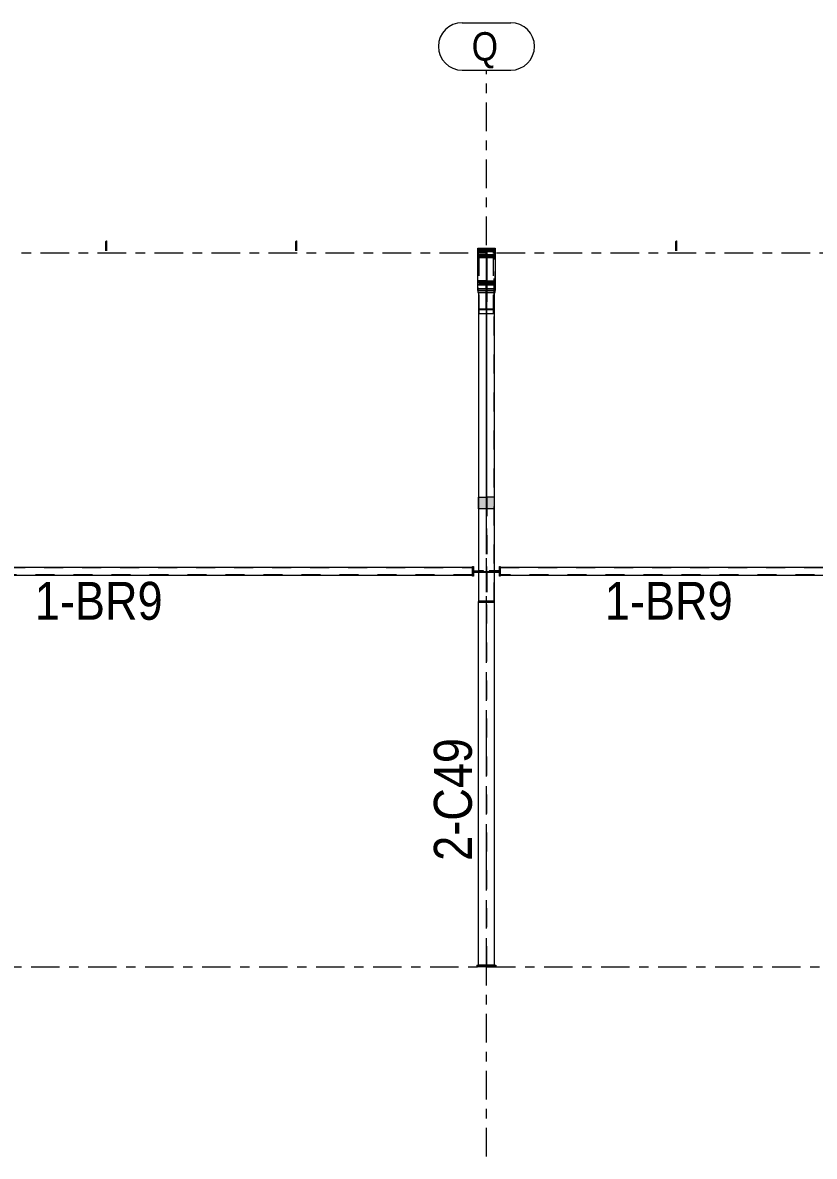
# Model space of a CAD drawing. Header units: millimetres. Extents: x -38 to 785, y -178 to 396.
# Drawn here: x 148.5 to 231.8, y -3.3 to 116.1 of the extents above; entities that cross this region are included whole.
import ezdxf

# ---------------------------------------------------------------- set-up
doc = ezdxf.new("R2010")
doc.units = ezdxf.units.MM
for name, pattern in [('XKITLINE00', [0]), ('XKITLINE02', [4, 2, -2]), ('XKITLINE03', [6, 3, -1, 1, -1])]:
    doc.linetypes.add(name, pattern=pattern)
for name, color, linetype, lineweight in [('Part', 2, 'Continuous', 0), ('PartMark', 7, 'Continuous', 0), ('S-grid', 1, 'Continuous', 0)]:
    doc.layers.add(name, color=color, linetype=linetype, lineweight=lineweight)
doc.styles.add('ARIAL', font='ARIAL.TTF')

# ---------------------------------------------------------------- blocks, each defined once
blk = doc.blocks.new('*A36')
at = {"layer": 'Part'}
blk.add_hatch(color=3, dxfattribs=at).paths.add_polyline_path([(157.29, 93.13), (157.32, 93.12), (157.34, 93.09), (157.33, 93.05), (157.3, 93.03), (157.26, 93.04), (157.24, 93.08), (157.25, 93.11)], flags=17)
blk = doc.blocks.new('*A46')
at = {"layer": 'Part'}
blk.add_hatch(color=3, dxfattribs=at).paths.add_polyline_path([(197.33, 87.69), (197.33, 66.14), (198.12, 66.14), (198.12, 64.91), (196.46, 64.91), (196.46, 66.14), (197.25, 66.14), (197.25, 87.69)], flags=17)
blk = doc.blocks.new('*A48')
at = {"layer": 'Part'}
blk.add_hatch(color=3, dxfattribs=at).paths.add_polyline_path([(177.29, 93.13), (177.32, 93.12), (177.34, 93.09), (177.33, 93.05), (177.3, 93.03), (177.26, 93.04), (177.24, 93.08), (177.25, 93.11)], flags=17)
blk = doc.blocks.new('*A49')
at = {"layer": 'Part'}
blk.add_hatch(color=3, dxfattribs=at).paths.add_polyline_path([(197.26, 88.11), (197.26, 88.83), (197.32, 88.83), (197.32, 88.11)], flags=17)
blk = doc.blocks.new('*A50')
at = {"layer": 'Part'}
blk.add_hatch(color=3, dxfattribs=at).paths.add_polyline_path([(196.38, 87.9), (196.38, 88.11), (198.21, 88.11), (198.21, 87.9)], flags=17)
blk = doc.blocks.new('*A51')
at = {"layer": 'Part'}
blk.add_hatch(color=3, dxfattribs=at).paths.add_polyline_path([(196.38, 87.69), (196.38, 87.9), (198.21, 87.9), (198.21, 87.69)], flags=17)
blk = doc.blocks.new('*A52')
at = {"layer": 'Part'}
blk.add_hatch(color=3, dxfattribs=at).paths.add_polyline_path([(217.29, 93.13), (217.32, 93.12), (217.34, 93.09), (217.33, 93.05), (217.3, 93.03), (217.26, 93.04), (217.24, 93.08), (217.25, 93.11)], flags=17)
blk = doc.blocks.new('*A56')
at = {"layer": 'Part'}
blk.add_hatch(color=3, dxfattribs=at).paths.add_polyline_path([(196.46, 92.07), (196.46, 92.18), (198.12, 92.18), (198.12, 92.07), (197.32, 92.07), (197.32, 88.94), (198.12, 88.94), (198.12, 88.83), (196.46, 88.83), (196.46, 88.94), (197.26, 88.94), (197.26, 92.07)], flags=17)
blk = doc.blocks.new('*A174')
at = {"layer": 'S-grid', "color": 1, "linetype": 'XKITLINE03', "lineweight": 0}
blk.add_line((114.36, 91.88), (338.25, 91.88), dxfattribs=at)
blk = doc.blocks.new('*A175')
at = {"layer": 'S-grid', "color": 1, "linetype": 'XKITLINE03', "lineweight": 0}
blk.add_line((-0.64, 16.67), (708.74, 16.67), dxfattribs=at)
blk = doc.blocks.new('*A219')
at = {"layer": 'Part', "color": 2, "linetype": 'XKITLINE00', "lineweight": 0}
for p, q in [((138.75, 58.75), (195.84, 58.75)), ((138.75, 57.92), (195.84, 57.92))]:
    blk.add_line(p, q, dxfattribs=at)
at = {"layer": 'Part', "color": 7, "linetype": 'XKITLINE02', "lineweight": 0}
for p, q in [((138.75, 58.75), (138.75, 57.92)), ((138.75, 58.72), (195.84, 58.72)), ((195.84, 58.75), (195.84, 57.92)), ((195.84, 57.95), (138.75, 57.95))]:
    blk.add_line(p, q, dxfattribs=at)
blk = doc.blocks.new('*A310')
at = {"layer": 'Part', "color": 2, "linetype": 'XKITLINE00', "lineweight": 0}
for p, q in [((157.25, 93.11), (157.24, 93.08)), ((157.24, 92.09), (157.24, 93.08)), ((157.24, 93.08), (157.26, 93.04)), ((157.29, 93.13), (157.25, 93.11)), ((157.26, 93.04), (157.3, 93.03)), ((157.32, 93.12), (157.29, 93.13)), ((157.3, 93.03), (157.33, 93.05)), ((157.34, 93.09), (157.32, 93.12)), ((157.33, 93.05), (157.34, 93.09)), ((157.34, 92.1), (157.34, 93.09))]:
    blk.add_line(p, q, dxfattribs=at)
blk = doc.blocks.new('*A364')
at = {"layer": 'S-grid', "color": 1, "linetype": 'XKITLINE03', "lineweight": 0}
blk.add_line((197.29, -3.3), (197.29, 111.12), dxfattribs=at)
at = {"layer": 'S-grid', "color": 3, "style": 'ARIAL', "width": 0.85}
blk.add_text('Q', height=3, dxfattribs=at).set_placement((195.74, 112.12))
blk = doc.blocks.new('*A366')
at = {"layer": 'Part', "color": 7, "linetype": 'XKITLINE02', "lineweight": 0}
for p, q in [((196.46, 91.47), (196.46, 87.69)), ((198.12, 91.47), (196.46, 91.47)), ((196.46, 91.37), (197.25, 91.37)), ((197.25, 91.37), (197.25, 16.83)), ((197.33, 16.83), (197.33, 91.37)), ((197.33, 91.37), (198.12, 91.37)), ((198.12, 55.16), (198.12, 91.47)), ((196.46, 88.6), (197.25, 88.6)), ((196.46, 88.51), (198.12, 88.51)), ((197.33, 88.6), (198.12, 88.6)), ((196.46, 66.14), (196.46, 55.16)), ((198.12, 66.14), (198.12, 55.16)), ((198.12, 16.83), (196.46, 16.83))]:
    blk.add_line(p, q, dxfattribs=at)
at = {"layer": 'Part', "color": 2, "linetype": 'XKITLINE00', "lineweight": 0}
for p, q in [((196.46, 87.69), (196.46, 66.14)), ((198.12, 87.69), (198.12, 66.14)), ((196.46, 16.83), (196.46, 55.16)), ((198.12, 55.16), (198.12, 16.83))]:
    blk.add_line(p, q, dxfattribs=at)
blk = doc.blocks.new('*A367')
at = {"layer": 'Part', "color": 7, "linetype": 'XKITLINE02', "lineweight": 0}
for p, q in [((197.33, 88.43), (197.25, 88.43)), ((197.25, 88.43), (197.25, 87.69)), ((197.25, 88.39), (197.33, 88.39)), ((197.33, 87.69), (197.33, 88.43)), ((197.25, 66.14), (197.25, 55.18)), ((197.33, 66.14), (197.33, 55.18)), ((198.12, 55.18), (196.46, 55.18))]:
    blk.add_line(p, q, dxfattribs=at)
at = {"layer": 'Part', "color": 2, "linetype": 'XKITLINE00', "lineweight": 0}
for p, q in [((197.25, 87.69), (197.33, 87.69)), ((197.25, 87.69), (197.25, 66.14)), ((197.33, 66.14), (197.33, 87.69)), ((196.46, 64.91), (196.46, 66.14)), ((196.46, 66.14), (197.25, 66.14)), ((198.12, 66.14), (197.33, 66.14)), ((198.12, 66.14), (198.12, 64.91)), ((196.46, 64.91), (196.46, 55.16)), ((198.12, 64.91), (196.46, 64.91)), ((198.12, 64.91), (198.12, 55.16)), ((196.46, 55.16), (198.12, 55.16))]:
    blk.add_line(p, q, dxfattribs=at)
blk = doc.blocks.new('*A368')
at = {"layer": 'Part', "color": 2, "linetype": 'XKITLINE00', "lineweight": 0}
for p, q in [((198.75, 58.75), (255.84, 58.75)), ((198.75, 57.92), (255.84, 57.92))]:
    blk.add_line(p, q, dxfattribs=at)
at = {"layer": 'Part', "color": 7, "linetype": 'XKITLINE02', "lineweight": 0}
for p, q in [((198.75, 58.75), (198.75, 57.92)), ((198.75, 58.72), (255.84, 58.72)), ((255.84, 58.75), (255.84, 57.92)), ((255.84, 57.95), (198.75, 57.95))]:
    blk.add_line(p, q, dxfattribs=at)
blk = doc.blocks.new('*A369')
at = {"layer": 'Part', "color": 2, "linetype": 'XKITLINE00', "lineweight": 0}
for p, q in [((196.29, 16.83), (198.29, 16.83)), ((196.29, 16.83), (196.29, 16.67)), ((198.29, 16.83), (198.29, 16.67)), ((198.29, 16.67), (196.29, 16.67))]:
    blk.add_line(p, q, dxfattribs=at)
blk = doc.blocks.new('*A370')
at = {"layer": 'Part', "color": 7, "linetype": 'XKITLINE02', "lineweight": 0}
for p, q in [((197.25, 55.18), (196.5, 55.18)), ((196.5, 55.18), (196.5, 55.09)), ((196.5, 55.09), (197.25, 55.09)), ((197.13, 55.18), (197.13, 55.09)), ((197.25, 55.09), (197.25, 55.18))]:
    blk.add_line(p, q, dxfattribs=at)
blk = doc.blocks.new('*A371')
at = {"layer": 'Part', "color": 7, "linetype": 'XKITLINE02', "lineweight": 0}
for p, q in [((198.08, 55.18), (197.33, 55.18)), ((197.33, 55.18), (197.33, 55.09)), ((197.33, 55.09), (198.08, 55.09)), ((197.45, 55.18), (197.45, 55.09)), ((198.08, 55.09), (198.08, 55.18))]:
    blk.add_line(p, q, dxfattribs=at)
blk = doc.blocks.new('*A372')
at = {"layer": 'Part', "color": 7, "linetype": 'XKITLINE02', "lineweight": 0}
for p, q in [((197.33, 58.29), (197.33, 58.21)), ((198.12, 58.29), (197.33, 58.29)), ((198.12, 58.21), (197.33, 58.21)), ((197.45, 58.29), (197.45, 58.21))]:
    blk.add_line(p, q, dxfattribs=at)
at = {"layer": 'Part', "color": 2, "linetype": 'XKITLINE00', "lineweight": 0}
for p, q in [((198.58, 58.29), (198.12, 58.29)), ((198.58, 58.21), (198.12, 58.21)), ((198.58, 58.29), (198.58, 58.21))]:
    blk.add_line(p, q, dxfattribs=at)
blk = doc.blocks.new('*A373')
at = {"layer": 'Part', "color": 7, "linetype": 'XKITLINE02', "lineweight": 0}
for p, q in [((197.58, 58.38), (197.58, 58.29)), ((198.12, 58.38), (197.58, 58.38)), ((198.58, 58.29), (197.58, 58.29))]:
    blk.add_line(p, q, dxfattribs=at)
at = {"layer": 'Part', "color": 2, "linetype": 'XKITLINE00', "lineweight": 0}
for p, q in [((198.66, 58.38), (198.12, 58.38)), ((198.66, 58.29), (198.58, 58.29)), ((198.66, 58.38), (198.66, 58.29))]:
    blk.add_line(p, q, dxfattribs=at)
blk = doc.blocks.new('*A374')
at = {"layer": 'Part', "color": 2, "linetype": 'XKITLINE00', "lineweight": 0}
for p, q in [((198.66, 57.83), (198.66, 58.83)), ((198.66, 58.83), (198.75, 58.83)), ((198.75, 58.83), (198.75, 57.83)), ((198.75, 57.83), (198.66, 57.83))]:
    blk.add_line(p, q, dxfattribs=at)
blk = doc.blocks.new('*A375')
at = {"layer": 'Part', "color": 2, "linetype": 'XKITLINE00', "lineweight": 0}
for p, q in [((196.46, 58.29), (196, 58.29)), ((196, 58.21), (196, 58.29)), ((196.46, 58.21), (196, 58.21))]:
    blk.add_line(p, q, dxfattribs=at)
at = {"layer": 'Part', "color": 7, "linetype": 'XKITLINE02', "lineweight": 0}
for p, q in [((197.25, 58.29), (196.46, 58.29)), ((197.25, 58.21), (196.46, 58.21)), ((197.13, 58.29), (197.13, 58.21)), ((197.25, 58.29), (197.25, 58.21))]:
    blk.add_line(p, q, dxfattribs=at)
blk = doc.blocks.new('*A376')
at = {"layer": 'Part', "color": 2, "linetype": 'XKITLINE00', "lineweight": 0}
for p, q in [((195.92, 58.29), (195.92, 58.38)), ((195.92, 58.38), (196.46, 58.38)), ((196, 58.29), (195.92, 58.29))]:
    blk.add_line(p, q, dxfattribs=at)
at = {"layer": 'Part', "color": 7, "linetype": 'XKITLINE02', "lineweight": 0}
for p, q in [((197, 58.29), (196, 58.29)), ((197, 58.38), (196.46, 58.38)), ((197, 58.29), (197, 58.38))]:
    blk.add_line(p, q, dxfattribs=at)
blk = doc.blocks.new('*A377')
at = {"layer": 'Part', "color": 2, "linetype": 'XKITLINE00', "lineweight": 0}
for p, q in [((195.84, 57.83), (195.84, 58.83)), ((195.84, 58.83), (195.92, 58.83)), ((195.92, 58.83), (195.92, 57.83)), ((195.92, 57.83), (195.84, 57.83))]:
    blk.add_line(p, q, dxfattribs=at)
blk = doc.blocks.new('*A389')
at = {"layer": 'Part', "color": 2, "linetype": 'XKITLINE00', "lineweight": 0}
for p, q in [((177.25, 93.11), (177.24, 93.08)), ((177.24, 92.09), (177.24, 93.08)), ((177.24, 93.08), (177.26, 93.04)), ((177.29, 93.13), (177.25, 93.11)), ((177.26, 93.04), (177.3, 93.03)), ((177.32, 93.12), (177.29, 93.13)), ((177.3, 93.03), (177.33, 93.05)), ((177.34, 93.09), (177.32, 93.12)), ((177.33, 93.05), (177.34, 93.09)), ((177.34, 92.1), (177.34, 93.09))]:
    blk.add_line(p, q, dxfattribs=at)
blk = doc.blocks.new('*A390')
at = {"layer": 'Part', "color": 7, "linetype": 'XKITLINE02', "lineweight": 0}
for p, q in [((197.26, 85.98), (197.26, 88.71)), ((197.26, 88.71), (197.32, 88.71)), ((197.26, 88.6), (197.32, 88.6)), ((197.32, 88.71), (197.32, 85.98)), ((196.56, 86.03), (196.56, 85.89)), ((196.56, 85.98), (197.26, 85.98)), ((197.32, 85.98), (198.02, 85.98)), ((198.02, 86.03), (198.02, 85.89)), ((196.56, 85.89), (198.02, 85.89))]:
    blk.add_line(p, q, dxfattribs=at)
blk = doc.blocks.new('*A391')
at = {"layer": 'Part', "color": 2, "linetype": 'XKITLINE00', "lineweight": 0}
for p, q in [((197.26, 88.11), (197.26, 88.83)), ((197.26, 88.83), (197.32, 88.83)), ((197.32, 88.83), (197.32, 88.11)), ((197.32, 88.11), (197.26, 88.11))]:
    blk.add_line(p, q, dxfattribs=at)
at = {"layer": 'Part', "color": 7, "linetype": 'XKITLINE02', "lineweight": 0}
for p, q in [((197.26, 88.76), (197.32, 88.76)), ((197.26, 88.67), (197.32, 88.67))]:
    blk.add_line(p, q, dxfattribs=at)
blk = doc.blocks.new('*A392')
at = {"layer": 'Part', "color": 2, "linetype": 'XKITLINE00', "lineweight": 0}
for p, q in [((196.38, 87.9), (196.38, 92.37)), ((196.38, 92.37), (198.21, 92.37)), ((198.21, 92.37), (198.21, 87.9)), ((196.38, 88.11), (198.21, 88.11)), ((198.21, 87.9), (196.38, 87.9))]:
    blk.add_line(p, q, dxfattribs=at)
at = {"layer": 'Part', "color": 7, "linetype": 'XKITLINE02', "lineweight": 0}
blk.add_line((196.38, 92.24), (198.21, 92.24), dxfattribs=at)
blk = doc.blocks.new('*A393')
at = {"layer": 'Part', "color": 7, "linetype": 'XKITLINE02', "lineweight": 0}
for p, q in [((196.38, 92.24), (196.38, 87.9)), ((198.21, 92.24), (196.38, 92.24)), ((196.38, 92.11), (198.21, 92.11)), ((198.21, 87.9), (198.21, 92.24))]:
    blk.add_line(p, q, dxfattribs=at)
at = {"layer": 'Part', "color": 2, "linetype": 'XKITLINE00', "lineweight": 0}
for p, q in [((196.38, 87.9), (196.38, 87.69)), ((196.38, 87.9), (198.21, 87.9)), ((196.38, 87.69), (198.21, 87.69)), ((198.21, 87.69), (198.21, 87.9))]:
    blk.add_line(p, q, dxfattribs=at)
blk = doc.blocks.new('*A394')
at = {"layer": 'Part', "color": 2, "linetype": 'XKITLINE00', "lineweight": 0}
for p, q in [((197.25, 92.18), (197.25, 92.37)), ((197.25, 92.37), (197.33, 92.37)), ((197.33, 92.37), (197.33, 92.18))]:
    blk.add_line(p, q, dxfattribs=at)
at = {"layer": 'Part', "color": 7, "linetype": 'XKITLINE02', "lineweight": 0}
for p, q in [((197.25, 91.72), (197.25, 92.18)), ((197.33, 92.18), (197.33, 91.72)), ((197.33, 91.83), (197.25, 91.83)), ((197.25, 91.78), (197.33, 91.78)), ((197.33, 91.72), (197.25, 91.72))]:
    blk.add_line(p, q, dxfattribs=at)
blk = doc.blocks.new('*A395')
at = {"layer": 'Part', "color": 7, "linetype": 'XKITLINE02', "lineweight": 0}
for p, q in [((197.33, 85.96), (198.08, 85.96)), ((197.33, 85.88), (197.33, 85.96)), ((198.08, 85.88), (197.33, 85.88)), ((197.45, 85.96), (197.45, 85.88)), ((198.08, 85.96), (198.08, 85.88))]:
    blk.add_line(p, q, dxfattribs=at)
blk = doc.blocks.new('*A396')
at = {"layer": 'Part', "color": 7, "linetype": 'XKITLINE02', "lineweight": 0}
for p, q in [((196.5, 85.88), (196.5, 85.96)), ((196.5, 85.96), (197.25, 85.96)), ((197.25, 85.88), (196.5, 85.88)), ((197.13, 85.96), (197.13, 85.88)), ((197.25, 85.96), (197.25, 85.88))]:
    blk.add_line(p, q, dxfattribs=at)
blk = doc.blocks.new('*A397')
at = {"layer": 'Part', "color": 7, "linetype": 'XKITLINE02', "lineweight": 0}
for p, q in [((196.54, 85.45), (196.54, 91.45)), ((198.04, 91.45), (196.54, 91.45)), ((198.04, 85.45), (198.04, 91.45)), ((198.04, 85.45), (196.54, 85.45))]:
    blk.add_line(p, q, dxfattribs=at)
blk = doc.blocks.new('*A398')
at = {"layer": 'Part', "color": 7, "linetype": 'XKITLINE02', "lineweight": 0}
for p, q in [((196.38, 91.45), (196.38, 92.09)), ((196.38, 92.09), (198.21, 92.09)), ((196.38, 92.01), (198.21, 92.01)), ((198.21, 92.09), (198.21, 91.45)), ((196.38, 91.53), (198.21, 91.53)), ((198.21, 91.45), (196.38, 91.45))]:
    blk.add_line(p, q, dxfattribs=at)
blk = doc.blocks.new('*A399')
at = {"layer": 'Part', "color": 7, "linetype": 'XKITLINE02', "lineweight": 0}
for p, q in [((196.56, 92.13), (196.56, 91.81)), ((198.02, 92.13), (196.56, 92.13)), ((196.56, 92.08), (198.02, 92.08)), ((198.02, 91.81), (198.02, 92.13))]:
    blk.add_line(p, q, dxfattribs=at)
blk = doc.blocks.new('*A400')
at = {"layer": 'Part', "color": 7, "linetype": 'XKITLINE02', "lineweight": 0}
for p, q in [((197.26, 91.45), (197.26, 92.01)), ((197.26, 92.01), (197.32, 92.01)), ((197.32, 92.01), (197.32, 91.45)), ((197.32, 91.45), (197.26, 91.45)), ((197.26, 91.45), (197.26, 91.45))]:
    blk.add_line(p, q, dxfattribs=at)
blk = doc.blocks.new('*A401')
at = {"layer": 'Part', "color": 2, "linetype": 'XKITLINE00', "lineweight": 0}
for p, q in [((217.25, 93.11), (217.24, 93.08)), ((217.24, 92.09), (217.24, 93.08)), ((217.24, 93.08), (217.26, 93.04)), ((217.29, 93.13), (217.25, 93.11)), ((217.26, 93.04), (217.3, 93.03)), ((217.32, 93.12), (217.29, 93.13)), ((217.3, 93.03), (217.33, 93.05)), ((217.34, 93.09), (217.32, 93.12)), ((217.33, 93.05), (217.34, 93.09)), ((217.34, 92.1), (217.34, 93.09))]:
    blk.add_line(p, q, dxfattribs=at)
blk = doc.blocks.new('*A405')
at = {"layer": 'S-grid', "color": 1, "linetype": 'XKITLINE00', "lineweight": 0}
for p, q in [((194.74, 116.12), (199.85, 116.12)), ((194.74, 111.12), (199.85, 111.12))]:
    blk.add_line(p, q, dxfattribs=at)
for centre, start, end in [((194.74, 113.62), 90, 270), ((199.85, 113.62), 270, 90)]:
    blk.add_arc(centre, 2.5, start, end, dxfattribs=at)
blk = doc.blocks.new('*A406')
at = {"layer": 'Part', "color": 2, "linetype": 'XKITLINE00', "lineweight": 0}
for p, q in [((196.46, 92.07), (196.46, 92.18)), ((196.46, 92.18), (198.12, 92.18)), ((196.46, 91.61), (196.46, 92.07)), ((196.46, 92.07), (197.26, 92.07)), ((197.26, 92.07), (197.26, 88.94)), ((197.32, 92.07), (197.32, 88.94)), ((198.12, 92.07), (197.32, 92.07)), ((198.12, 92.18), (198.12, 91.61)), ((196.46, 91.61), (197.26, 91.61)), ((198.12, 91.61), (197.32, 91.61)), ((197.26, 88.94), (196.46, 88.94)), ((196.46, 88.94), (196.46, 88.75)), ((196.46, 88.83), (198.12, 88.83)), ((197.26, 88.75), (196.46, 88.75)), ((197.32, 88.94), (198.12, 88.94)), ((198.12, 88.75), (197.32, 88.75)), ((198.12, 88.94), (198.12, 88.75))]:
    blk.add_line(p, q, dxfattribs=at)
at = {"layer": 'Part', "color": 7, "linetype": 'XKITLINE02', "lineweight": 0}
for p, q in [((196.46, 91.7), (198.12, 91.7)), ((196.46, 88.84), (197.26, 88.84)), ((197.26, 88.94), (197.26, 88.84)), ((197.32, 88.75), (197.26, 88.75)), ((197.32, 88.84), (197.32, 88.94)), ((198.12, 88.84), (197.32, 88.84))]:
    blk.add_line(p, q, dxfattribs=at)
blk = doc.blocks.new('*A407')
at = {"layer": 'Part', "color": 7, "linetype": 'XKITLINE02', "lineweight": 0}
for p, q in [((197.32, 91.45), (197.26, 91.45)), ((197.26, 91.45), (197.26, 88.73)), ((197.32, 88.73), (197.32, 91.45)), ((197.26, 88.82), (196.56, 88.82)), ((196.56, 88.82), (196.56, 88.63)), ((198.02, 88.73), (196.56, 88.73)), ((198.02, 88.82), (197.32, 88.82)), ((198.02, 88.63), (198.02, 88.82))]:
    blk.add_line(p, q, dxfattribs=at)
blk = doc.blocks.new('*A913')
at = {"layer": 'PartMark', "color": 3, "style": 'ARIAL', "width": 0.85}
blk.add_text('1-BR9', height=4, dxfattribs=at).set_placement((149.75, 53.22))
blk = doc.blocks.new('*A925')
at = {"layer": 'PartMark', "color": 3, "style": 'ARIAL', "width": 0.85}
blk.add_text('2-C49', height=4, rotation=90.0002, dxfattribs=at).set_placement((195.76, 27.83))
blk = doc.blocks.new('*A926')
at = {"layer": 'PartMark', "color": 3, "style": 'ARIAL', "width": 0.85}
blk.add_text('1-BR9', height=4, dxfattribs=at).set_placement((209.75, 53.22))

msp = doc.modelspace()

# ---------------------------------------------------------------- block references
at = {"lineweight": 0}
for name in ['*A405', '*A364', '*A174', '*A36', '*A310', '*A48', '*A389', '*A392', '*A393', '*A398', '*A56', '*A406', '*A399', '*A394', '*A400', '*A52', '*A401', '*A366', '*A397', '*A407', '*A367', '*A390', '*A49', '*A391', '*A50', '*A51', '*A46', '*A396', '*A395', '*A219', '*A377', '*A374', '*A368', '*A376', '*A375', '*A372', '*A373', '*A913', '*A926', '*A370', '*A371', '*A925', '*A175', '*A369']:
    msp.add_blockref(name, (0, 0), dxfattribs=at)

doc.saveas('drawing.dxf')
